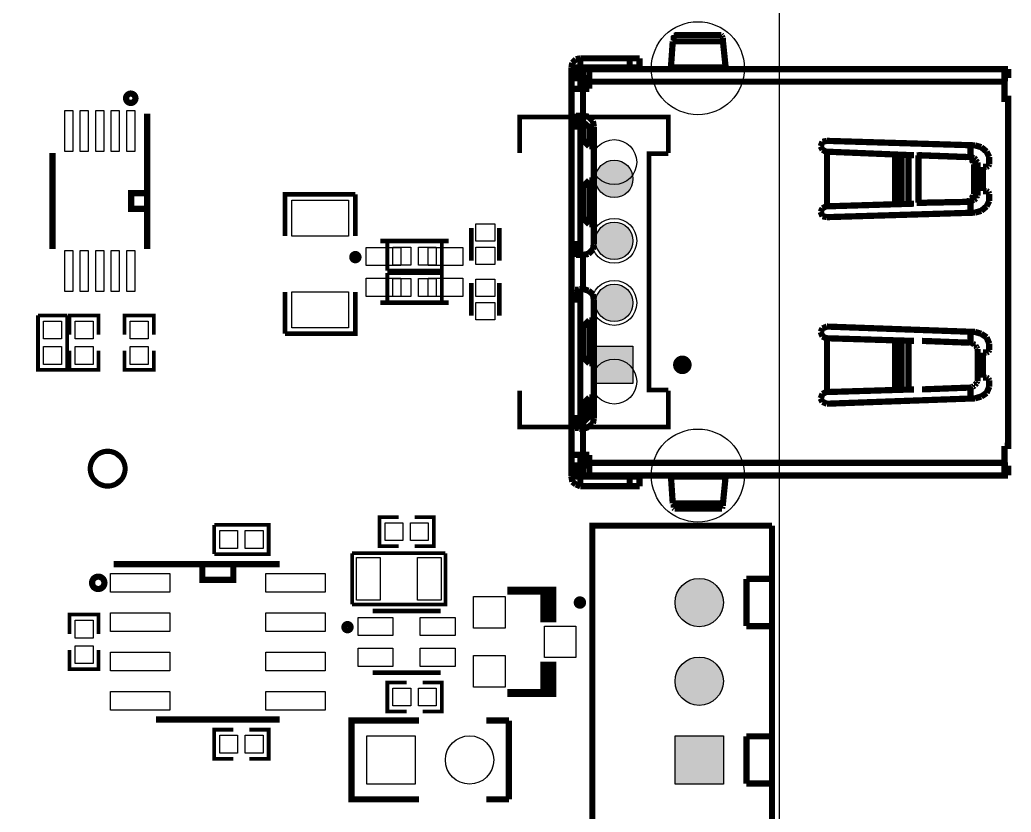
# Model space of a CAD drawing. Extents: x 0 to 145, y 0 to 99.
# Drawn here: x 113.5 to 145.5, y 38.96 to 64.52 of the extents above; entities that cross this region are included whole.
import ezdxf

# ---------------------------------------------------------------- set-up
doc = ezdxf.new("R2010")
doc.units = 0
doc.header["$MEASUREMENT"] = 0
doc.layers.get('0').update_dxf_attribs({"linetype": 'CONTINUOUS'})
for name, color, linetype in [('OUTLINE', 7, 'CONTINUOUS'), ('SILKSCREEN_TOP', 7, 'CONTINUOUS'), ('SOLDERMASK_BOTTOM', 231, 'CONTINUOUS'), ('SOLDERMASK_TOP', 94, 'CONTINUOUS')]:
    doc.layers.add(name, color=color, linetype=linetype)

msp = doc.modelspace()

# ---------------------------------------------------------------- hatches: boundary and pattern name
at = {"linetype": 'Continuous'}
h = msp.add_hatch(color=256, dxfattribs=at)
h.set_gradient(color1=(0, 255, 255), color2=(0, 255, 255), tint=1)
h.paths.add_polyline_path([(5.71246, 90.21572), (6.9215, 90.21572), (6.9215, 91.42476), (5.71246, 91.42476)])
h.paths.add_polyline_path([(3.71348, 90.82024, 1), (4.92252, 90.82024, 1)])
h.paths.add_polyline_path([(2.92354, 90.82024, 1), (1.7145, 90.82024, 1)])
h.paths.add_polyline_path([(5.71246, 86.34476), (5.71246, 85.13572), (6.9215, 85.13572), (6.9215, 86.34476)])
h.paths.add_polyline_path([(4.92252, 85.74024, 1), (3.71348, 85.74024, 1)])
h.paths.add_polyline_path([(2.92354, 85.74024, 1), (1.7145, 85.74024, 1)])
h.paths.add_polyline_path([(18.49374, 95.90024, 1), (19.70278, 95.90024, 1)])
h.paths.add_polyline_path([(20.49272, 95.90024, 1), (21.70176, 95.90024, 1)])
h.paths.add_polyline_path([(22.49424, 95.90024, 1), (23.70328, 95.90024, 1)])
h.paths.add_polyline_path([(24.49322, 95.29572), (25.70226, 95.29572), (25.70226, 96.50476), (24.49322, 96.50476)])
h.paths.add_polyline_path([(36.7665, 95.90024, 1), (37.97554, 95.90024, 1)])
h.paths.add_polyline_path([(38.76548, 95.90024, 1), (39.97452, 95.90024, 1)])
h.paths.add_polyline_path([(40.76446, 95.29572), (41.9735, 95.29572), (41.9735, 96.50476), (40.76446, 96.50476)])
h.paths.add_polyline_path([(48.01743, 94.615, 1), (49.51857, 94.615, 1)])
h.paths.add_polyline_path([(50.55743, 94.615, 1), (52.05857, 94.615, 1)])
h.paths.add_polyline_path([(53.09743, 94.615, 1), (54.59857, 94.615, 1)])
h.paths.add_polyline_path([(55.63743, 94.615, 1), (57.13857, 94.615, 1)])
h.paths.add_polyline_path([(58.17743, 94.615, 1), (59.67857, 94.615, 1)])
h.paths.add_polyline_path([(58.17743, 92.075, 1), (59.67857, 92.075, 1)])
h.paths.add_polyline_path([(55.63743, 92.075, 1), (57.13857, 92.075, 1)])
h.paths.add_polyline_path([(53.09743, 92.075, 1), (54.59857, 92.075, 1)])
h.paths.add_polyline_path([(50.55743, 92.075, 1), (52.05857, 92.075, 1)])
h.paths.add_polyline_path([(48.01616, 91.32316), (49.5173, 91.32316), (49.5173, 92.8243), (48.01616, 92.8243)])
h.paths.add_polyline_path([(92.66174, 83.52028), (92.66174, 82.31124), (93.87078, 82.31124), (93.87078, 83.52028)])
h.paths.add_polyline_path([(95.86976, 82.91576, 1), (94.66072, 82.91576, 1)])
h.paths.add_polyline_path([(97.87128, 82.91576, 1), (96.66224, 82.91576, 1)])
h.paths.add_polyline_path([(99.87026, 82.91576, 1), (98.66122, 82.91576, 1)])
h.paths.add_polyline_path([(1.53924, 38.9255), (1.53924, 37.71646), (2.74828, 37.71646), (2.74828, 38.9255)])
h.paths.add_polyline_path([(2.74828, 36.322, 1), (1.53924, 36.322, 1)])
h.paths.add_polyline_path([(7.82828, 36.322, 1), (6.61924, 36.322, 1)])
h.paths.add_polyline_path([(6.61924, 38.9255), (6.61924, 37.71646), (7.82828, 37.71646), (7.82828, 38.9255)])
h.paths.add_polyline_path([(9.5885, 31.45028), (9.5885, 30.24124), (10.79754, 30.24124), (10.79754, 31.45028)])
h.paths.add_polyline_path([(12.79652, 30.84576, 1), (11.58748, 30.84576, 1)])
h.paths.add_polyline_path([(14.7955, 30.84576, 1), (13.58646, 30.84576, 1)])
h.paths.add_polyline_path([(9.63422, 26.1366), (9.63422, 24.57704), (11.19378, 24.57704), (11.19378, 26.1366)])
h.paths.add_polyline_path([(8.65378, 25.35682, 1), (7.09422, 25.35682, 1)])
h.paths.add_polyline_path([(8.65378, 17.73682, 1), (7.09422, 17.73682, 1)])
h.paths.add_polyline_path([(9.63422, 18.5166), (9.63422, 16.95704), (11.19378, 16.95704), (11.19378, 18.5166)])
h.paths.add_polyline_path([(9.63422, 11.1506), (9.63422, 9.59104), (11.19378, 9.59104), (11.19378, 11.1506)])
h.paths.add_polyline_path([(8.65378, 10.37082, 1), (7.09422, 10.37082, 1)])
h.paths.add_polyline_path([(8.65378, 2.49682, 1), (7.09422, 2.49682, 1)])
h.paths.add_polyline_path([(6.11378, 2.49682, 1), (4.55422, 2.49682, 1)])
h.paths.add_polyline_path([(2.01422, 3.2766), (2.01422, 1.71704), (3.57378, 1.71704), (3.57378, 3.2766)])
h.paths.add_polyline_path([(15.53972, 2.66954), (15.53972, 1.4605), (16.74876, 1.4605), (16.74876, 2.66954)])
h.paths.add_polyline_path([(16.74876, 4.064, 1), (15.53972, 4.064, 1)])
h.paths.add_polyline_path([(16.74876, 6.06298, 1), (15.53972, 6.06298, 1)])
h.paths.add_polyline_path([(21.82876, 6.06298, 1), (20.61972, 6.06298, 1)])
h.paths.add_polyline_path([(21.82876, 4.064, 1), (20.61972, 4.064, 1)])
h.paths.add_polyline_path([(20.61972, 2.66954), (20.61972, 1.4605), (21.82876, 1.4605), (21.82876, 2.66954)])
h.paths.add_polyline_path([(25.69972, 2.66954), (25.69972, 1.4605), (26.90876, 1.4605), (26.90876, 2.66954)])
h.paths.add_polyline_path([(26.90876, 4.064, 1), (25.69972, 4.064, 1)])
h.paths.add_polyline_path([(26.90876, 6.06298, 1), (25.69972, 6.06298, 1)])
h.paths.add_polyline_path([(35.32378, 2.75336, 1), (33.76422, 2.75336, 1)])
h.paths.add_polyline_path([(37.86378, 2.75336, 1), (36.30422, 2.75336, 1)])
h.paths.add_polyline_path([(40.40378, 2.75336, 1), (38.84422, 2.75336, 1)])
h.paths.add_polyline_path([(41.38422, 3.53314), (41.38422, 1.97358), (42.94378, 1.97358), (42.94378, 3.53314)])
h.paths.add_polyline_path([(29.6926, 34.30778), (29.6926, 32.74822), (31.25216, 32.74822), (31.25216, 34.30778)])
h.paths.add_polyline_path([(31.25216, 30.988, 1), (29.6926, 30.988, 1)])
h.paths.add_polyline_path([(31.25216, 28.448, 1), (29.6926, 28.448, 1)])
h.paths.add_polyline_path([(31.25216, 25.908, 1), (29.6926, 25.908, 1)])
h.paths.add_polyline_path([(31.25216, 23.368, 1), (29.6926, 23.368, 1)])
h.paths.add_polyline_path([(31.25216, 20.828, 1), (29.6926, 20.828, 1)])
h.paths.add_polyline_path([(29.6926, 19.06778), (29.6926, 17.50822), (31.25216, 17.50822), (31.25216, 19.06778)])
h.paths.add_polyline_path([(31.25216, 15.748, 1), (29.6926, 15.748, 1)])
h.paths.add_polyline_path([(38.87216, 15.748, 1), (37.3126, 15.748, 1)])
h.paths.add_polyline_path([(43.95216, 15.748, 1), (42.3926, 15.748, 1)])
h.paths.add_polyline_path([(47.25416, 15.748, 1), (45.6946, 15.748, 1)])
h.paths.add_polyline_path([(45.6946, 19.06778), (45.6946, 17.50822), (47.25416, 17.50822), (47.25416, 19.06778)])
h.paths.add_polyline_path([(43.95216, 18.288, 1), (42.3926, 18.288, 1)])
h.paths.add_polyline_path([(43.95216, 20.828, 1), (42.3926, 20.828, 1)])
h.paths.add_polyline_path([(43.95216, 23.368, 1), (42.3926, 23.368, 1)])
h.paths.add_polyline_path([(43.95216, 25.908, 1), (42.3926, 25.908, 1)])
h.paths.add_polyline_path([(43.95216, 28.448, 1), (42.3926, 28.448, 1)])
h.paths.add_polyline_path([(43.95216, 30.988, 1), (42.3926, 30.988, 1)])
h.paths.add_polyline_path([(43.95216, 33.528, 1), (42.3926, 33.528, 1)])
h.paths.add_polyline_path([(45.6946, 34.30778), (45.6946, 32.74822), (47.25416, 32.74822), (47.25416, 34.30778)])
h.paths.add_polyline_path([(47.25416, 30.988, 1), (45.6946, 30.988, 1)])
h.paths.add_polyline_path([(47.25416, 28.448, 1), (45.6946, 28.448, 1)])
h.paths.add_polyline_path([(47.25416, 25.908, 1), (45.6946, 25.908, 1)])
h.paths.add_polyline_path([(47.25416, 23.368, 1), (45.6946, 23.368, 1)])
h.paths.add_polyline_path([(47.25416, 20.828, 1), (45.6946, 20.828, 1)])
h.paths.add_polyline_path([(54.87416, 15.748, 1), (53.3146, 15.748, 1)])
h.paths.add_polyline_path([(59.95416, 15.748, 1), (58.3946, 15.748, 1)])
h.paths.add_polyline_path([(59.95416, 18.288, 1), (58.3946, 18.288, 1)])
h.paths.add_polyline_path([(59.95416, 20.828, 1), (58.3946, 20.828, 1)])
h.paths.add_polyline_path([(59.95416, 23.368, 1), (58.3946, 23.368, 1)])
h.paths.add_polyline_path([(59.95416, 25.908, 1), (58.3946, 25.908, 1)])
h.paths.add_polyline_path([(59.95416, 28.448, 1), (58.3946, 28.448, 1)])
h.paths.add_polyline_path([(59.95416, 30.988, 1), (58.3946, 30.988, 1)])
h.paths.add_polyline_path([(59.95416, 33.528, 1), (58.3946, 33.528, 1)])
h.paths.add_polyline_path([(61.6966, 34.30778), (61.6966, 32.74822), (63.25616, 32.74822), (63.25616, 34.30778)])
h.paths.add_polyline_path([(63.25616, 30.988, 1), (61.6966, 30.988, 1)])
h.paths.add_polyline_path([(63.25616, 28.448, 1), (61.6966, 28.448, 1)])
h.paths.add_polyline_path([(63.25616, 25.908, 1), (61.6966, 25.908, 1)])
h.paths.add_polyline_path([(63.25616, 23.368, 1), (61.6966, 23.368, 1)])
h.paths.add_polyline_path([(63.25616, 20.828, 1), (61.6966, 20.828, 1)])
h.paths.add_polyline_path([(61.6966, 19.06778), (61.6966, 17.50822), (63.25616, 17.50822), (63.25616, 19.06778)])
h.paths.add_polyline_path([(63.25616, 15.748, 1), (61.6966, 15.748, 1)])
h.paths.add_polyline_path([(70.87616, 15.748, 1), (69.3166, 15.748, 1)])
h.paths.add_polyline_path([(75.95616, 15.748, 1), (74.3966, 15.748, 1)])
h.paths.add_polyline_path([(75.95616, 18.288, 1), (74.3966, 18.288, 1)])
h.paths.add_polyline_path([(75.95616, 20.828, 1), (74.3966, 20.828, 1)])
h.paths.add_polyline_path([(75.95616, 23.368, 1), (74.3966, 23.368, 1)])
h.paths.add_polyline_path([(75.95616, 25.908, 1), (74.3966, 25.908, 1)])
h.paths.add_polyline_path([(75.95616, 28.448, 1), (74.3966, 28.448, 1)])
h.paths.add_polyline_path([(75.95616, 30.988, 1), (74.3966, 30.988, 1)])
h.paths.add_polyline_path([(75.95616, 33.528, 1), (74.3966, 33.528, 1)])
h.paths.add_polyline_path([(77.6986, 34.30778), (77.6986, 32.74822), (79.25816, 32.74822), (79.25816, 34.30778)])
h.paths.add_polyline_path([(79.25816, 30.988, 1), (77.6986, 30.988, 1)])
h.paths.add_polyline_path([(79.25816, 28.448, 1), (77.6986, 28.448, 1)])
h.paths.add_polyline_path([(79.25816, 25.908, 1), (77.6986, 25.908, 1)])
h.paths.add_polyline_path([(79.25816, 23.368, 1), (77.6986, 23.368, 1)])
h.paths.add_polyline_path([(79.25816, 20.828, 1), (77.6986, 20.828, 1)])
h.paths.add_polyline_path([(77.6986, 19.06778), (77.6986, 17.50822), (79.25816, 17.50822), (79.25816, 19.06778)])
h.paths.add_polyline_path([(79.25816, 15.748, 1), (77.6986, 15.748, 1)])
h.paths.add_polyline_path([(86.87816, 15.748, 1), (85.3186, 15.748, 1)])
h.paths.add_polyline_path([(91.95816, 15.748, 1), (90.3986, 15.748, 1)])
h.paths.add_polyline_path([(91.95816, 18.288, 1), (90.3986, 18.288, 1)])
h.paths.add_polyline_path([(91.95816, 20.828, 1), (90.3986, 20.828, 1)])
h.paths.add_polyline_path([(91.95816, 23.368, 1), (90.3986, 23.368, 1)])
h.paths.add_polyline_path([(91.95816, 25.908, 1), (90.3986, 25.908, 1)])
h.paths.add_polyline_path([(91.95816, 28.448, 1), (90.3986, 28.448, 1)])
h.paths.add_polyline_path([(91.95816, 30.988, 1), (90.3986, 30.988, 1)])
h.paths.add_polyline_path([(91.95816, 33.528, 1), (90.3986, 33.528, 1)])
h.paths.add_polyline_path([(93.7006, 34.30778), (93.7006, 32.74822), (95.26016, 32.74822), (95.26016, 34.30778)])
h.paths.add_polyline_path([(95.26016, 30.988, 1), (93.7006, 30.988, 1)])
h.paths.add_polyline_path([(95.26016, 28.448, 1), (93.7006, 28.448, 1)])
h.paths.add_polyline_path([(95.26016, 25.908, 1), (93.7006, 25.908, 1)])
h.paths.add_polyline_path([(95.26016, 23.368, 1), (93.7006, 23.368, 1)])
h.paths.add_polyline_path([(95.26016, 20.828, 1), (93.7006, 20.828, 1)])
h.paths.add_polyline_path([(93.7006, 19.06778), (93.7006, 17.50822), (95.26016, 17.50822), (95.26016, 19.06778)])
h.paths.add_polyline_path([(95.26016, 15.748, 1), (93.7006, 15.748, 1)])
h.paths.add_polyline_path([(107.96016, 33.528, 1), (106.4006, 33.528, 1)])
h.paths.add_polyline_path([(107.96016, 30.988, 1), (106.4006, 30.988, 1)])
h.paths.add_polyline_path([(107.96016, 28.448, 1), (106.4006, 28.448, 1)])
h.paths.add_polyline_path([(107.96016, 25.908, 1), (106.4006, 25.908, 1)])
h.paths.add_polyline_path([(107.96016, 23.368, 1), (106.4006, 23.368, 1)])
h.paths.add_polyline_path([(107.96016, 20.828, 1), (106.4006, 20.828, 1)])
h.paths.add_polyline_path([(107.96016, 18.288, 1), (106.4006, 18.288, 1)])
h.paths.add_polyline_path([(107.96016, 15.748, 1), (106.4006, 15.748, 1)])
h.paths.add_polyline_path([(102.88016, 15.748, 1), (101.3206, 15.748, 1)])
h.paths.add_polyline_path([(51.32578, 2.75336, 1), (49.76622, 2.75336, 1)])
h.paths.add_polyline_path([(53.86578, 2.75336, 1), (52.30622, 2.75336, 1)])
h.paths.add_polyline_path([(56.40578, 2.75336, 1), (54.84622, 2.75336, 1)])
h.paths.add_polyline_path([(57.38622, 3.53314), (57.38622, 1.97358), (58.94578, 1.97358), (58.94578, 3.53314)])
h.paths.add_polyline_path([(67.32778, 2.75336, 1), (65.76822, 2.75336, 1)])
h.paths.add_polyline_path([(69.86778, 2.75336, 1), (68.30822, 2.75336, 1)])
h.paths.add_polyline_path([(72.40778, 2.75336, 1), (70.84822, 2.75336, 1)])
h.paths.add_polyline_path([(73.38822, 3.53314), (73.38822, 1.97358), (74.94778, 1.97358), (74.94778, 3.53314)])
h.paths.add_polyline_path([(83.32978, 2.75336, 1), (81.77022, 2.75336, 1)])
h.paths.add_polyline_path([(85.86978, 2.75336, 1), (84.31022, 2.75336, 1)])
h.paths.add_polyline_path([(88.40978, 2.75336, 1), (86.85022, 2.75336, 1)])
h.paths.add_polyline_path([(89.39022, 3.53314), (89.39022, 1.97358), (90.94978, 1.97358), (90.94978, 3.53314)])
h.paths.add_polyline_path([(99.33178, 2.75336, 1), (97.77222, 2.75336, 1)])
h.paths.add_polyline_path([(101.87178, 2.75336, 1), (100.31222, 2.75336, 1)])
h.paths.add_polyline_path([(104.41178, 2.75336, 1), (102.85222, 2.75336, 1)])
h.paths.add_polyline_path([(105.39222, 3.53314), (105.39222, 1.97358), (106.95178, 1.97358), (106.95178, 3.53314)])
h.paths.add_polyline_path([(112.75314, 2.54, 1), (111.19358, 2.54, 1)])
h.paths.add_polyline_path([(112.75314, 5.08, 1), (111.19358, 5.08, 1)])
h.paths.add_polyline_path([(112.75314, 7.62, 1), (111.19358, 7.62, 1)])
h.paths.add_polyline_path([(111.19358, 10.93978), (111.19358, 9.38022), (112.75314, 9.38022), (112.75314, 10.93978)])
h.paths.add_polyline_path([(116.85524, 10.95502), (116.85524, 9.74598), (118.06428, 9.74598), (118.06428, 10.95502)])
h.paths.add_polyline_path([(118.06428, 8.34898, 1), (116.85524, 8.34898, 1)])
h.paths.add_polyline_path([(118.06428, 6.35, 1), (116.85524, 6.35, 1)])
h.paths.add_polyline_path([(118.06428, 4.35102, 1), (116.85524, 4.35102, 1)])
h.paths.add_polyline_path([(118.06428, 2.3495, 1), (116.85524, 2.3495, 1)])
h.paths.add_polyline_path([(134.6454, 6.62178), (134.6454, 5.06222), (136.20496, 5.06222), (136.20496, 6.62178)])
h.paths.add_polyline_path([(136.20496, 8.382, 1), (134.6454, 8.382, 1)])
h.paths.add_polyline_path([(136.20496, 10.922, 1), (134.6454, 10.922, 1)])
h.paths.add_polyline_path([(134.6454, 41.41978), (134.6454, 39.86022), (136.20496, 39.86022), (136.20496, 41.41978)])
h.paths.add_polyline_path([(136.20496, 43.18, 1), (134.6454, 43.18, 1)])
h.paths.add_polyline_path([(136.20496, 45.72, 1), (134.6454, 45.72, 1)])
h.paths.add_polyline_path([(133.2865, 55.38724, 1), (132.07746, 55.38724, 1)])
h.paths.add_polyline_path([(133.2865, 57.38876, 1), (132.07746, 57.38876, 1)])
h.paths.add_polyline_path([(32.13354, 38.24224, 1), (30.9245, 38.24224, 1)])
h.paths.add_polyline_path([(34.13252, 38.24224, 1), (32.92348, 38.24224, 1)])
h.paths.add_polyline_path([(34.92246, 38.84676), (34.92246, 37.63772), (36.1315, 37.63772), (36.1315, 38.84676)])
h.paths.add_polyline_path([(48.13554, 38.24224, 1), (46.9265, 38.24224, 1)])
h.paths.add_polyline_path([(50.13452, 38.24224, 1), (48.92548, 38.24224, 1)])
h.paths.add_polyline_path([(50.92446, 38.84676), (50.92446, 37.63772), (52.1335, 37.63772), (52.1335, 38.84676)])
h.paths.add_polyline_path([(35.24504, 47.8155), (35.24504, 46.1645), (36.89604, 46.1645), (36.89604, 47.8155)])
h.paths.add_polyline_path([(34.35604, 46.99, 1), (32.70504, 46.99, 1)])
h.paths.add_polyline_path([(31.81604, 46.99, 1), (30.16504, 46.99, 1)])
h.paths.add_polyline_path([(96.20186, 95.4405), (97.85922, 95.4405), (97.85922, 96.5835), (96.20186, 96.5835)], flags=9)
h.paths.add_polyline_path([(96.13096, 89.8525), (97.93012, 89.8525), (97.93012, 90.9955), (96.13096, 90.9955)], flags=9)
h.paths.add_polyline_path([(48.29387, 95.6945), (49.24213, 95.6945), (49.24213, 96.8375), (48.29387, 96.8375)], flags=9)
h.paths.add_polyline_path([(48.43568, 89.8525), (49.10032, 89.8525), (49.10032, 90.9955), (48.43568, 90.9955)], flags=9)
h = msp.add_hatch(color=256, dxfattribs=at)
h.set_gradient(color1=(0, 255, 255), color2=(0, 255, 255), tint=1)
edge = h.paths.add_edge_path()
edge.add_arc((132.68198, 92.40774), 0.60452, 0, 360)
edge = h.paths.add_edge_path()
edge.add_arc((132.68198, 90.40876), 0.60452, 0, 360)
edge = h.paths.add_edge_path()
edge.add_arc((132.68198, 88.40724), 0.60452, 0, 360)
h.paths.add_polyline_path([(132.07746, 85.80374), (132.07746, 87.01278), (133.2865, 87.01278), (133.2865, 85.80374)])
edge = h.paths.add_edge_path()
edge.add_arc((132.68198, 73.89876), 0.60452, 0, 360)
edge = h.paths.add_edge_path()
edge.add_arc((132.68198, 75.89774), 0.60452, 0, 360)
edge = h.paths.add_edge_path()
edge.add_arc((132.68198, 71.89724), 0.60452, 0, 360)
h.paths.add_polyline_path([(132.07746, 69.29374), (132.07746, 70.50278), (133.2865, 70.50278), (133.2865, 69.29374)])
edge = h.paths.add_edge_path()
edge.add_arc((132.68198, 59.38774), 0.60452, 0, 360)
h.paths.add_polyline_path([(132.07746, 52.78374), (132.07746, 53.99278), (133.2865, 53.99278), (133.2865, 52.78374)])

# ---------------------------------------------------------------- linework, layer by layer
at = {"layer": 'OUTLINE'}
msp.add_lwpolyline([(0.01778, 97.97796), (0.01778, -0.02286), (138.01852, -0.02286), (138.01852, 97.97796)], close=True, dxfattribs=at)
at = {"layer": 'SILKSCREEN_TOP'}
for points, const_width in [([(134.59968, 64.00038), (134.59968, 63.8556)], 0.20066), ([(134.63016, 64.00038), (134.59968, 64.00038)], 0.20066), ([(136.13638, 64.02832), (134.63016, 64.02832)], 0.20066), ([(134.63016, 64.02832), (134.63016, 64.00038)], 0.20066), ([(136.16432, 64.00038), (136.13384, 64.02832)], 0.20066), ([(136.16432, 63.9699), (136.16432, 64.00038)], 0.20066), ([(136.19226, 63.94196), (136.16432, 63.9699)], 0.20066), ([(136.19226, 63.82512), (136.19226, 63.94196)], 0.20066), ([(134.51332, 62.98692), (134.57174, 63.82512)], 0.20066), ([(134.59968, 63.8556), (134.57174, 63.82512)], 0.20066), ([(134.57174, 63.82512), (136.19226, 63.82512)], 0.20066), ([(136.27862, 62.98692), (136.19226, 63.82512)], 0.20066), ([(131.58978, 63.27648), (131.445, 63.24854)], 0.20066), ([(133.49986, 63.27648), (131.58978, 63.27648)], 0.20066), ([(131.58978, 63.27648), (131.58978, 62.98692)], 0.20066), ([(133.18236, 62.98692), (133.18236, 63.27648)], 0.20066), ([(133.49986, 62.98692), (133.49986, 63.27648)], 0.20066), ([(131.3307, 63.1317), (131.30022, 62.98692)], 0.20066), ([(131.30022, 62.98692), (131.30022, 49.78908)], 0.20066), ([(131.30022, 62.98692), (131.58978, 62.98692)], 0.20066), ([(131.445, 63.24854), (131.3307, 63.1317)], 0.20066), ([(133.49986, 62.98692), (131.58978, 62.98692)], 0.20066), ([(131.58978, 62.98692), (131.58978, 62.9285)], 0.20066), ([(132.25526, 62.9285), (132.3721, 62.98692)], 0.20066), ([(132.92074, 62.9285), (132.92074, 62.98692)], 0.20066), ([(132.95122, 62.9285), (132.95122, 62.98692)], 0.20066), ([(134.48538, 62.95898), (134.48538, 62.9285)], 0.20066), ([(134.51332, 62.95898), (134.48538, 62.95898)], 0.20066), ([(134.51332, 62.98692), (136.27862, 62.98692)], 0.20066), ([(134.51332, 62.98692), (134.51332, 62.95898)], 0.20066), ([(136.27862, 62.9285), (136.27862, 62.98692)], 0.20066), ([(145.39468, 62.9285), (131.30022, 62.9285)], 0.20066), ([(131.30022, 62.63894), (131.87934, 62.63894)], 0.20066), ([(131.47548, 62.9285), (131.47548, 62.63894)], 0.20066), ([(131.58978, 62.63894), (131.58978, 62.2935)], 0.20066), ([(131.67614, 62.63894), (131.67614, 62.9285)], 0.20066), ([(131.87934, 62.9285), (131.87934, 62.2935)], 0.20066), ([(145.28038, 50.7746), (145.39468, 50.7746), (145.39468, 61.97346), (145.28038, 61.97346), (145.28038, 62.9285)], 0.20066), ([(145.28038, 62.63894), (145.39468, 62.63894)], 0.20066), ([(145.39468, 62.9285), (145.39468, 62.63894)], 0.20066), ([(131.67614, 62.29096), (131.67614, 62.49416)], 0.20066), ([(131.67614, 62.49416), (131.87934, 62.49416)], 0.20066), ([(131.82092, 62.46622), (131.67614, 62.49416)], 0.20066), ([(131.87934, 62.43574), (131.82092, 62.46622)], 0.20066), ([(131.87934, 62.52464), (145.28038, 62.52464)], 0.20066), ([(131.30022, 62.29096), (131.87934, 62.29096)], 0.20066), ([(131.67614, 62.29096), (131.67614, 61.42482)], 0.20066), ([(117.60708, 61.48832), (117.60708, 57.1246)], 0.20066), ([(134.43204, 60.21832), (134.43204, 61.38926), (129.63144, 61.38926), (129.63144, 60.21832)], 0.14986), ([(131.30022, 61.33592), (131.35864, 61.39434)], 0.20066), ([(131.30022, 61.24956), (131.30022, 61.33592)], 0.20066), ([(131.35864, 61.39434), (131.445, 61.39434)], 0.20066), ([(131.445, 61.42482), (131.67614, 61.42482)], 0.20066), ([(131.445, 61.39434), (131.445, 61.42482)], 0.20066), ([(131.58978, 61.3664), (131.62026, 61.39434)], 0.20066), ([(131.58978, 61.24956), (131.58978, 61.3664)], 0.20066), ([(131.62026, 61.42482), (131.67614, 61.42482)], 0.20066), ([(131.62026, 61.39434), (131.62026, 61.42482)], 0.20066), ([(131.67614, 60.6425), (131.67614, 61.42482)], 0.20066), ([(131.8514, 61.39434), (131.67614, 61.42482)], 0.20066), ([(131.99618, 61.24956), (131.8514, 61.39434)], 0.20066), ([(131.58978, 61.24956), (131.30022, 61.24956)], 0.20066), ([(131.30022, 61.07684), (131.58978, 61.07684)], 0.20066), ([(131.58978, 61.24956), (131.58978, 57.1119)], 0.20066), ([(131.87934, 61.0489), (131.67614, 61.22162)], 0.20066), ([(131.87934, 61.0489), (131.87934, 60.4393)], 0.20066), ([(132.02412, 61.0489), (131.87934, 61.0489)], 0.20066), ([(132.02412, 61.07684), (131.99618, 61.24956)], 0.20066), ([(132.02412, 57.28462), (132.02412, 61.07684)], 0.20066), ([(131.87934, 60.4393), (131.67614, 60.6425)], 0.20066), ([(131.87934, 60.4393), (132.02412, 60.4393)], 0.20066), ([(139.40536, 60.58408), (139.34694, 60.4393)], 0.20066), ([(139.34694, 60.4393), (139.40536, 60.325)], 0.20066), ([(139.55014, 60.61456), (139.40536, 60.58408)], 0.20066), ([(144.32534, 60.46978), (139.55014, 60.61456)], 0.20066), ([(144.18056, 60.46978), (144.18056, 60.09386)], 0.20066), ([(144.52854, 60.41136), (144.32534, 60.46978)], 0.20066), ([(144.70126, 60.26658), (144.52854, 60.41136)], 0.20066), ([(114.54892, 60.2234), (114.54892, 57.1246)], 0.20066), ([(134.43204, 60.198), (133.80974, 60.198), (133.80974, 52.578), (134.43204, 52.578)], 0.14986), ([(139.40536, 60.325), (139.51966, 60.26658)], 0.20066), ([(139.51966, 60.26658), (142.35684, 60.14974)], 0.20066), ([(139.55014, 58.50128), (139.55014, 60.26658)], 0.20066), ([(141.74978, 58.58764), (141.74978, 60.18022)], 0.20066), ([(141.95298, 58.58764), (141.95298, 60.18022)], 0.20066), ([(142.18412, 58.58764), (142.18412, 60.18022)], 0.20066), ([(142.4432, 60.14974), (144.03578, 60.09132)], 0.20066), ([(142.50162, 58.61558), (142.50162, 60.14974)], 0.20066), ([(142.50162, 60.14974), (142.61846, 60.14974)], 0.20066), ([(142.61846, 60.14974), (144.15262, 60.09132)], 0.20066), ([(144.03578, 60.09386), (144.12214, 60.09386)], 0.20066), ([(144.15262, 60.09386), (144.03578, 60.09386)], 0.20066), ([(144.12214, 60.09386), (144.15262, 60.06338)], 0.20066), ([(144.23898, 60.09132), (144.15262, 60.09132)], 0.20066), ([(144.15262, 60.06338), (144.18056, 60.06338)], 0.20066), ([(144.18056, 60.06338), (144.18056, 60.03544)], 0.20066), ([(144.26692, 60.06338), (144.23898, 60.09132)], 0.20066), ([(144.29486, 60.06338), (144.26692, 60.06338)], 0.20066), ([(144.35328, 60.00496), (144.29486, 60.06338)], 0.20066), ([(144.78762, 60.09386), (144.70126, 60.26658)], 0.20066), ([(144.78762, 59.86018), (144.78762, 60.09386)], 0.20066), ([(144.18056, 60.03544), (144.2085, 60.03544)], 0.20066), ([(144.2085, 60.03544), (144.2085, 60.00496)], 0.20066), ([(144.2085, 60.00496), (144.23898, 59.97702)], 0.20066), ([(144.23898, 59.97702), (144.23898, 59.94908)], 0.20066), ([(144.23898, 59.94908), (144.26692, 59.94908)], 0.20066), ([(144.26692, 59.94908), (144.26692, 59.89066)], 0.20066), ([(144.26692, 59.89066), (144.2974, 59.86018)], 0.20066), ([(144.29486, 58.96356), (144.29486, 59.8043)], 0.20066), ([(144.4117, 59.80176), (144.29486, 59.80176)], 0.20066), ([(144.2974, 59.86018), (144.2974, 59.8043)], 0.20066), ([(144.35328, 59.97702), (144.35328, 60.00496)], 0.20066), ([(144.4117, 59.9186), (144.35328, 59.97702)], 0.20066), ([(144.4117, 59.80176), (144.4117, 59.9186)], 0.20066), ([(144.4117, 58.96356), (144.4117, 59.8043)], 0.20066), ([(144.58696, 59.77382), (144.58696, 58.9915)], 0.20066), ([(144.58696, 59.77382), (144.70126, 59.77382)], 0.20066), ([(144.70126, 59.77382), (144.75968, 59.80176)], 0.20066), ([(144.75968, 59.80176), (144.78762, 59.86018)], 0.20066), ([(131.67614, 59.13882), (131.87934, 59.33948)], 0.20066), ([(131.67614, 59.13628), (131.67614, 58.12536)], 0.20066), ([(131.87934, 59.33948), (131.87934, 57.92216)], 0.20066), ([(131.87934, 59.33948), (132.02412, 59.33948)], 0.20066), ([(117.602, 58.42), (117.094, 58.42), (117.094, 58.928), (117.602, 58.928)], 0.20066), ([(122.05462, 57.54116), (122.05462, 58.89244), (124.32538, 58.89244)], 0.14986), ([(124.32538, 57.54116), (124.32538, 58.89244)], 0.14986), ([(144.26692, 58.81878), (144.2085, 58.76036)], 0.20066), ([(144.29486, 58.90514), (144.26692, 58.8772)], 0.20066), ([(144.26692, 58.8772), (144.26692, 58.81878)], 0.20066), ([(144.4117, 58.96356), (144.29486, 58.96356)], 0.20066), ([(144.29486, 58.96356), (144.29486, 58.90514)], 0.20066), ([(144.35328, 58.76036), (144.35328, 58.79084)], 0.20066), ([(144.35328, 58.79084), (144.38376, 58.79084)], 0.20066), ([(144.38376, 58.81878), (144.4117, 58.84926)], 0.20066), ([(144.38376, 58.79084), (144.38376, 58.81878)], 0.20066), ([(144.4117, 58.84926), (144.4117, 58.96356)], 0.20066), ([(144.58696, 58.9915), (144.70126, 58.9915)], 0.20066), ([(144.75968, 58.96356), (144.70126, 58.9915)], 0.20066), ([(144.78762, 58.90514), (144.75968, 58.96356)], 0.20066), ([(144.78762, 58.674), (144.78762, 58.90514)], 0.20066), ([(139.51966, 58.50128), (139.40536, 58.44286)], 0.20066), ([(142.35684, 58.58764), (139.51966, 58.50128)], 0.20066), ([(142.4432, 58.61558), (144.03578, 58.64606)], 0.20066), ([(142.50162, 58.61558), (142.61846, 58.61558)], 0.20066), ([(142.61846, 58.61558), (144.15262, 58.64606)], 0.20066), ([(144.06372, 58.674), (144.03578, 58.64606)], 0.20066), ([(144.15262, 58.64606), (144.03578, 58.64606)], 0.20066), ([(144.12214, 58.674), (144.06372, 58.674)], 0.20066), ([(144.15262, 58.70448), (144.12214, 58.674)], 0.20066), ([(144.18056, 58.70448), (144.15262, 58.70448)], 0.20066), ([(144.15262, 58.64606), (144.18056, 58.674)], 0.20066), ([(144.18056, 58.73242), (144.18056, 58.70448)], 0.20066), ([(144.2085, 58.73242), (144.18056, 58.73242)], 0.20066), ([(144.18056, 58.674), (144.18056, 58.29808)], 0.20066), ([(144.18056, 58.674), (144.23898, 58.674)], 0.20066), ([(144.2085, 58.76036), (144.2085, 58.73242)], 0.20066), ([(144.23898, 58.674), (144.26692, 58.70448)], 0.20066), ([(144.26692, 58.70448), (144.29486, 58.70448)], 0.20066), ([(144.29486, 58.70448), (144.35328, 58.76036)], 0.20066), ([(144.52854, 58.3565), (144.70126, 58.50128)], 0.20066), ([(144.70126, 58.50128), (144.78762, 58.674)], 0.20066), ([(139.40536, 58.44286), (139.34694, 58.32602)], 0.20066), ([(139.34694, 58.32602), (139.40536, 58.18124)], 0.20066), ([(139.40536, 58.18124), (139.55014, 58.1533)], 0.20066), ([(139.55014, 58.1533), (144.32534, 58.29808)], 0.20066), ([(144.32534, 58.29808), (144.52854, 58.3565)], 0.20066), ([(131.67614, 58.12536), (131.87934, 57.92216)], 0.20066), ([(131.87934, 57.92216), (132.02412, 57.92216)], 0.20066), ([(128.07188, 56.75122), (128.07188, 57.80278)], 0.1524), ([(128.97612, 56.75122), (128.97612, 57.80278)], 0.1524), ([(125.13818, 57.38368), (127.33782, 57.38368)], 0.14986), ([(125.35916, 57.3659), (125.35916, 56.4261)], 0.11938), ([(125.35916, 57.3659), (127.11684, 57.3659), (127.11684, 56.4261), (125.35916, 56.4261)], 0.11938), ([(131.30022, 57.28462), (131.58978, 57.28462)], 0.20066), ([(131.99618, 57.1119), (132.02412, 57.28462)], 0.20066), ([(131.30022, 57.1119), (131.58978, 57.1119)], 0.20066), ([(131.30022, 57.02554), (131.30022, 57.1119)], 0.20066), ([(131.3307, 56.99506), (131.30022, 57.02554)], 0.20066), ([(131.35864, 56.99506), (131.3307, 56.99506)], 0.20066), ([(131.38912, 56.96712), (131.35864, 56.99506)], 0.20066), ([(131.445, 56.96712), (131.38912, 56.96712)], 0.20066), ([(131.445, 56.93664), (131.445, 56.96712)], 0.20066), ([(131.67614, 56.93664), (131.445, 56.93664)], 0.20066), ([(131.58978, 56.99506), (131.58978, 57.1119)], 0.20066), ([(131.62026, 56.96712), (131.58978, 56.99506)], 0.20066), ([(131.62026, 56.93664), (131.62026, 56.96712)], 0.20066), ([(131.67614, 56.93664), (131.62026, 56.93664)], 0.20066), ([(131.67614, 56.93664), (131.8514, 56.96712)], 0.20066), ([(131.67614, 56.93664), (131.67614, 55.83682)], 0.20066), ([(131.8514, 56.96712), (131.99618, 57.1119)], 0.20066), ([(125.35916, 56.3499), (125.35916, 55.4101)], 0.11938), ([(125.35916, 56.3499), (127.11684, 56.3499), (127.11684, 55.4101), (125.35916, 55.4101)], 0.11938), ([(128.07188, 56.02478), (128.07188, 54.97322)], 0.1524), ([(128.97612, 56.02478), (128.97612, 54.97322)], 0.1524), ([(124.32538, 55.74284), (124.32538, 54.39156), (122.05462, 54.39156)], 0.14986), ([(122.05462, 55.74284), (122.05462, 54.39156)], 0.14986), ([(131.30022, 55.75046), (131.30022, 55.63616)], 0.20066), ([(131.3307, 55.75046), (131.30022, 55.75046)], 0.20066), ([(131.30022, 55.63616), (131.58978, 55.63616)], 0.20066), ([(131.3307, 55.78094), (131.3307, 55.75046)], 0.20066), ([(131.38912, 55.78094), (131.3307, 55.78094)], 0.20066), ([(131.41706, 55.80888), (131.38912, 55.78094)], 0.20066), ([(131.5339, 55.80888), (131.41706, 55.80888)], 0.20066), ([(131.56184, 55.83682), (131.5339, 55.80888)], 0.20066), ([(131.67614, 55.83682), (131.56184, 55.83682)], 0.20066), ([(131.58978, 55.78094), (131.58978, 55.63616)], 0.20066), ([(131.62026, 55.78094), (131.58978, 55.78094)], 0.20066), ([(131.58978, 55.63616), (131.58978, 51.49596)], 0.20066), ([(131.62026, 55.80888), (131.62026, 55.78094)], 0.20066), ([(131.6482, 55.80888), (131.62026, 55.80888)], 0.20066), ([(131.67614, 55.83682), (131.6482, 55.83682)], 0.20066), ([(131.6482, 55.83682), (131.6482, 55.80888)], 0.20066), ([(131.8514, 55.78094), (131.67614, 55.83682)], 0.20066), ([(131.99618, 55.6641), (131.8514, 55.78094)], 0.20066), ([(132.02412, 55.49138), (131.99618, 55.6641)], 0.20066), ([(125.13818, 55.39232), (127.33782, 55.39232)], 0.14986), ([(131.30022, 55.49138), (131.58978, 55.49138)], 0.20066), ([(132.02412, 55.49138), (132.02412, 51.67122)], 0.20066), ([(115.0239, 54.98084), (114.0841, 54.98084)], 0.11938), ([(115.0239, 54.98084), (115.0239, 53.22316), (114.0841, 53.22316), (114.0841, 54.98084)], 0.11938), ([(115.1001, 54.36108), (115.1001, 54.98084), (116.0399, 54.98084), (116.0399, 54.36108)], 0.11938), ([(116.8781, 54.36108), (116.8781, 54.98084), (117.8179, 54.98084), (117.8179, 54.36108)], 0.11938), ([(131.67614, 54.6227), (131.87934, 54.8259)], 0.20066), ([(131.67614, 53.63972), (131.67614, 54.6227)], 0.20066), ([(131.87934, 53.43652), (131.87934, 54.8259)], 0.20066), ([(131.87934, 54.8259), (132.02412, 54.8259)], 0.20066), ([(139.55014, 54.6227), (139.40536, 54.56428)], 0.20066), ([(139.55014, 54.6227), (144.32534, 54.44998)], 0.20066), ([(139.40536, 54.56428), (139.34694, 54.44998)], 0.20066), ([(139.34694, 54.44998), (139.40536, 54.3052)], 0.20066), ([(139.40536, 54.3052), (139.51966, 54.24678)], 0.20066), ([(144.18056, 54.44998), (144.18056, 54.102)], 0.20066), ([(144.52854, 54.39156), (144.32534, 54.44998)], 0.20066), ([(144.70126, 54.27472), (144.52854, 54.39156)], 0.20066), ([(142.35684, 54.16042), (139.51966, 54.24678)], 0.20066), ([(139.55014, 54.24678), (139.55014, 52.50942)], 0.20066), ([(141.74978, 54.18836), (141.74978, 52.56784)], 0.20066), ([(141.95298, 54.18836), (141.95298, 52.59578)], 0.20066), ([(142.18412, 54.16042), (142.18412, 52.59578)], 0.20066), ([(142.61846, 54.16042), (144.15262, 54.102)], 0.20066), ([(144.15262, 54.102), (144.23898, 54.102)], 0.20066), ([(144.23898, 54.102), (144.23898, 54.07152)], 0.20066), ([(144.23898, 54.07152), (144.26692, 54.07152)], 0.20066), ([(144.26692, 54.07152), (144.2974, 54.04358)], 0.20066), ([(144.2974, 54.04358), (144.32534, 54.04358)], 0.20066), ([(144.32534, 54.04358), (144.32534, 54.01564)], 0.20066), ([(144.32534, 54.01564), (144.35328, 54.01564)], 0.20066), ([(144.35328, 54.01564), (144.35328, 53.98516)], 0.20066), ([(144.35328, 53.98516), (144.38376, 53.95722)], 0.20066), ([(144.78762, 54.07152), (144.70126, 54.27472)], 0.20066), ([(144.78762, 53.87086), (144.78762, 54.07152)], 0.20066), ([(115.1001, 53.84292), (115.1001, 53.22316), (116.0399, 53.22316), (116.0399, 53.84292)], 0.11938), ([(116.8781, 53.84292), (116.8781, 53.22316), (117.8179, 53.22316), (117.8179, 53.84292)], 0.11938), ([(144.38376, 53.95722), (144.38376, 53.92928)], 0.20066), ([(144.38376, 53.92928), (144.4117, 53.8988)], 0.20066), ([(144.4117, 53.8988), (144.4117, 53.81244)], 0.20066), ([(144.4117, 53.81244), (144.4117, 52.94376)], 0.20066), ([(144.58696, 53.7845), (144.58696, 52.97424)], 0.20066), ([(144.58696, 53.7845), (144.70126, 53.7845)], 0.20066), ([(144.70126, 53.7845), (144.75968, 53.81244)], 0.20066), ([(144.75968, 53.81244), (144.78762, 53.87086)], 0.20066), ([(131.67614, 53.63972), (131.87934, 53.43652)], 0.20066), ([(131.87934, 53.43652), (132.02412, 53.43652)], 0.20066), ([(144.29486, 52.71262), (144.26692, 52.68214)], 0.20066), ([(144.32534, 52.71262), (144.29486, 52.71262)], 0.20066), ([(144.38376, 52.79898), (144.32534, 52.74056)], 0.20066), ([(144.32534, 52.74056), (144.32534, 52.71262)], 0.20066), ([(144.4117, 52.8574), (144.38376, 52.82946)], 0.20066), ([(144.38376, 52.82946), (144.38376, 52.79898)], 0.20066), ([(144.4117, 52.94376), (144.4117, 52.8574)], 0.20066), ([(144.58696, 52.97424), (144.70126, 52.97424)], 0.20066), ([(144.75968, 52.94376), (144.70126, 52.97424)], 0.20066), ([(144.78762, 52.88534), (144.75968, 52.94376)], 0.20066), ([(144.78762, 52.68468), (144.78762, 52.88534)], 0.20066), ([(129.63144, 52.55768), (129.63144, 51.38674), (134.43204, 51.38674), (134.43204, 52.55768)], 0.14986), ([(139.40536, 52.451), (139.34694, 52.30622)], 0.20066), ([(139.51966, 52.50942), (139.40536, 52.451)], 0.20066), ([(142.35684, 52.59578), (139.51966, 52.50942)], 0.20066), ([(142.61846, 52.59578), (144.15262, 52.6542)], 0.20066), ([(144.2085, 52.6542), (144.15262, 52.6542)], 0.20066), ([(144.18056, 52.6542), (144.18056, 52.30622)], 0.20066), ([(144.23898, 52.68214), (144.2085, 52.6542)], 0.20066), ([(144.26692, 52.68214), (144.23898, 52.68214)], 0.20066), ([(144.52854, 52.36464), (144.70126, 52.48148)], 0.20066), ([(144.70126, 52.48148), (144.78762, 52.68468)], 0.20066), ([(131.87934, 52.3367), (131.67614, 52.1335)], 0.20066), ([(131.67868, 52.1335), (131.67868, 51.32324)], 0.20066), ([(131.87934, 51.72964), (131.87934, 52.3367)], 0.20066), ([(131.87934, 52.3367), (132.02412, 52.3367)], 0.20066), ([(139.34694, 52.30622), (139.40536, 52.19192)], 0.20066), ([(139.40536, 52.19192), (139.55014, 52.1335)], 0.20066), ([(144.32534, 52.30622), (139.55014, 52.1335)], 0.20066), ([(144.32534, 52.30622), (144.52854, 52.36464)], 0.20066), ([(131.30022, 51.67122), (131.58978, 51.67122)], 0.20066), ([(131.30022, 51.49596), (131.58978, 51.49596)], 0.20066), ([(131.30022, 51.49596), (131.30022, 51.4096)], 0.20066), ([(131.58978, 51.49596), (131.58978, 51.38166)], 0.20066), ([(131.87934, 51.72964), (131.67614, 51.52644)], 0.20066), ([(131.8514, 51.38166), (131.99618, 51.49596)], 0.20066), ([(132.02412, 51.72964), (131.87934, 51.72964)], 0.20066), ([(131.99618, 51.49596), (132.02412, 51.67122)], 0.20066), ([(131.30022, 51.4096), (131.3307, 51.4096)], 0.20066), ([(131.3307, 51.4096), (131.3307, 51.38166)], 0.20066), ([(131.3307, 51.38166), (131.38912, 51.38166)], 0.20066), ([(131.38912, 51.38166), (131.41706, 51.35118)], 0.20066), ([(131.41706, 51.35118), (131.5339, 51.35118)], 0.20066), ([(131.5339, 51.35118), (131.56184, 51.32324)], 0.20066), ([(131.56184, 51.32324), (131.67614, 51.32324)], 0.20066), ([(131.58978, 51.38166), (131.62026, 51.38166)], 0.20066), ([(131.62026, 51.38166), (131.62026, 51.35118)], 0.20066), ([(131.62026, 51.35118), (131.6482, 51.35118)], 0.20066), ([(131.6482, 51.35118), (131.6482, 51.32324)], 0.20066), ([(131.6482, 51.32324), (131.67614, 51.32324)], 0.20066), ([(131.67614, 51.32324), (131.67614, 50.4825)], 0.20066), ([(131.67868, 51.32324), (131.8514, 51.38166)], 0.20066), ([(131.30022, 50.48504), (131.87934, 50.48504)], 0.20066), ([(131.58978, 50.13706), (131.58978, 50.48504)], 0.20066), ([(131.67614, 50.48504), (131.67614, 50.28184)], 0.20066), ([(131.87934, 49.81956), (131.87934, 50.4825)], 0.20066), ([(145.28038, 49.81956), (145.28038, 50.7746)], 0.20066), ([(131.87934, 50.13706), (131.30022, 50.13706)], 0.20066), ([(131.47548, 50.13706), (131.47548, 49.81956)], 0.20066), ([(131.82092, 50.30978), (131.67614, 50.28184)], 0.20066), ([(131.67614, 50.28184), (131.87934, 50.28184)], 0.20066), ([(131.67614, 49.81956), (131.67614, 50.13706)], 0.20066), ([(131.87934, 50.30978), (131.82092, 50.30978)], 0.20066), ([(131.87934, 50.22342), (145.28038, 50.22342)], 0.20066), ([(145.28038, 50.13706), (145.39468, 50.13706)], 0.20066), ([(145.39468, 49.81956), (145.39468, 50.13706)], 0.20066), ([(131.30022, 49.81956), (145.39468, 49.81956)], 0.20066), ([(131.58978, 49.78908), (131.58978, 49.81956)], 0.20066), ([(132.25526, 49.81956), (132.3721, 49.78908)], 0.20066), ([(132.92074, 49.81956), (132.92074, 49.78908)], 0.20066), ([(132.95122, 49.81956), (132.95122, 49.78908)], 0.20066), ([(134.51332, 49.81956), (134.48538, 49.81956)], 0.20066), ([(134.51332, 49.78908), (134.51332, 49.81956)], 0.20066), ([(136.27862, 49.81956), (136.27862, 49.78908)], 0.20066), ([(131.30022, 49.78908), (131.58978, 49.78908)], 0.20066), ([(131.30022, 49.78908), (131.3307, 49.61636)], 0.20066), ([(131.3307, 49.61636), (131.445, 49.53)], 0.20066), ([(131.445, 49.53), (131.58978, 49.47158)], 0.20066), ([(133.49986, 49.78908), (131.58978, 49.78908)], 0.20066), ([(131.58978, 49.47158), (131.58978, 49.78908)], 0.20066), ([(133.18236, 49.78908), (133.18236, 49.47158)], 0.20066), ([(133.49986, 49.78908), (133.49986, 49.47158)], 0.20066), ([(134.51332, 49.78908), (136.27862, 49.78908)], 0.20066), ([(134.51332, 49.78908), (134.57174, 48.9204)], 0.20066), ([(136.27862, 49.78908), (136.19226, 48.9204)], 0.20066), ([(133.49986, 49.47158), (131.58978, 49.47158)], 0.20066), ([(134.57174, 48.9204), (136.19226, 48.9204)], 0.20066), ([(134.59968, 48.89246), (134.57174, 48.9204)], 0.20066), ([(134.59968, 48.77562), (134.59968, 48.89246)], 0.20066), ([(136.19226, 48.9204), (136.19226, 48.83404)], 0.20066), ([(134.63016, 48.74768), (134.59968, 48.77562)], 0.20066), ([(136.13384, 48.74768), (134.63016, 48.74768)], 0.20066), ([(136.16432, 48.74768), (136.13384, 48.74768)], 0.20066), ([(136.19226, 48.83404), (136.16432, 48.8061)], 0.20066), ([(136.16432, 48.8061), (136.16432, 48.74768)], 0.20066), ([(125.72492, 48.4759), (125.10516, 48.4759), (125.10516, 47.5361), (125.72492, 47.5361)], 0.11938), ([(126.24308, 48.4759), (126.86284, 48.4759), (126.86284, 47.5361), (126.24308, 47.5361)], 0.11938), ([(119.77116, 48.2219), (119.77116, 47.2821)], 0.11938), ([(119.77116, 48.2219), (121.52884, 48.2219), (121.52884, 47.2821), (119.77116, 47.2821)], 0.11938), ([(131.97586, 44.84116), (131.97586, 48.19904), (137.77468, 48.19904)], 0.20066), ([(137.77468, 38.16096), (137.77468, 48.19904)], 0.20066), ([(124.22378, 45.6565), (127.23622, 45.6565), (127.23622, 47.3075)], 0.11938), ([(124.22378, 47.3075), (124.22378, 45.6565)], 0.11938), ([(127.23622, 47.3075), (124.22378, 47.3075)], 0.11938), ([(116.52758, 46.95444), (121.88698, 46.95444)], 0.20066), ([(120.38838, 46.94936), (120.38838, 46.44898), (119.38762, 46.44898), (119.38762, 46.94936)], 0.20066), ([(136.94918, 46.482), (137.77468, 46.482)], 0.20066), ([(136.94918, 44.958), (136.94918, 46.482)], 0.20066), ([(130.429, 46.101), (130.429, 45.212), (130.683, 45.212), (130.683, 46.101), (129.2352, 46.101)], 0.254), ([(124.88418, 45.44568), (127.08382, 45.44568)], 0.14986), ([(116.0399, 44.70908), (116.0399, 45.32884), (115.1001, 45.32884), (115.1001, 44.70908)], 0.11938), ([(131.97586, 44.84116), (131.97586, 38.16096)], 0.20066), ([(137.77468, 44.958), (136.94918, 44.958)], 0.20066), ([(116.0399, 44.19092), (116.0399, 43.57116), (115.1001, 43.57116), (115.1001, 44.19092)], 0.11938), ([(124.88418, 43.45432), (127.08382, 43.45432)], 0.14986), ([(130.429, 42.799), (130.429, 43.688), (130.683, 43.688), (130.683, 42.799), (129.2352, 42.799)], 0.254), ([(125.97892, 43.1419), (125.35916, 43.1419), (125.35916, 42.2021), (125.97892, 42.2021)], 0.11938), ([(126.49708, 43.1419), (127.11684, 43.1419), (127.11684, 42.2021), (126.49708, 42.2021)], 0.11938), ([(117.88902, 41.94556), (121.88698, 41.94556)], 0.20066), ([(126.38278, 39.37), (124.20346, 39.37), (124.20346, 41.91), (126.38278, 41.91)], 0.20066), ([(129.28346, 41.91), (128.55448, 41.91)], 0.20066), ([(129.28346, 39.37), (129.28346, 41.91)], 0.20066), ([(120.39092, 41.6179), (119.77116, 41.6179), (119.77116, 40.6781), (120.39092, 40.6781)], 0.11938), ([(120.90908, 41.6179), (121.52884, 41.6179), (121.52884, 40.6781), (120.90908, 40.6781)], 0.11938), ([(136.94918, 41.402), (137.77468, 41.402)], 0.20066), ([(136.94918, 39.878), (136.94918, 41.402)], 0.20066), ([(137.77468, 39.878), (136.94918, 39.878)], 0.20066), ([(128.55448, 39.37), (129.28346, 39.37)], 0.20066)]:
    msp.add_lwpolyline(points, dxfattribs=dict(at, const_width=const_width))
for points, const_width in [([(117.22862, 61.9887, 1.001987), (116.92636, 61.9887, 0.998017), (117.22862, 61.9887)], 0.20066), ([(124.42698, 56.86298, 1.000202), (124.22886, 56.86298, 0.999798), (124.42698, 56.86298)], 0.20066), ([(135.03148, 53.38826, 0.998267), (134.73176, 53.38826, 1.001736), (135.03148, 53.38826)], 0.29972), ([(116.90096, 50.038, 1), (115.76304, 50.038, 1), (116.90096, 50.038)], 0.1524), ([(116.22786, 46.355, 1), (115.82908, 46.355, 1), (116.22786, 46.355)], 0.20066), ([(131.67614, 45.72, 1), (131.47548, 45.72, 1), (131.67614, 45.72)], 0.20066), ([(124.17298, 44.92498, 1.000202), (123.97486, 44.92498, 0.999798), (124.17298, 44.92498)], 0.20066)]:
    msp.add_lwpolyline(points, format="xyb", dxfattribs=dict(at, const_width=const_width))
at = {"layer": 'SOLDERMASK_BOTTOM'}
for points in [[(132.07746, 52.78374), (132.07746, 53.99278), (133.2865, 53.99278), (133.2865, 52.78374)], [(126.25324, 39.86022), (124.69368, 39.86022), (124.69368, 41.41978), (126.25324, 41.41978)], [(134.6454, 39.86022), (134.6454, 41.41978), (136.20496, 41.41978), (136.20496, 39.86022)]]:
    msp.add_lwpolyline(points, close=True, dxfattribs=at)
for centre, radius in [((135.382, 62.95898), 1.49987), ((132.68198, 59.92876), 0.72517), ((132.68198, 59.38774), 0.60452), ((132.68198, 57.38876), 0.72517), ((132.68198, 57.38876), 0.60452), ((132.68198, 55.38724), 0.72517), ((132.68198, 55.38724), 0.60452), ((132.68198, 52.84724), 0.72517), ((135.382, 49.81702), 1.49987), ((135.42518, 45.72), 0.77978), ((135.42518, 43.18), 0.77978), ((128.01346, 40.64), 0.77978)]:
    msp.add_circle(centre, radius, dxfattribs=at)
at = {"layer": 'SOLDERMASK_TOP'}
for points in [[(114.9477, 61.58992), (115.20678, 61.58992), (115.20678, 60.26912), (114.9477, 60.26912)], [(115.44808, 61.58992), (115.70716, 61.58992), (115.70716, 60.26912), (115.44808, 60.26912)], [(115.94846, 61.58992), (116.20754, 61.58992), (116.20754, 60.26912), (115.94846, 60.26912)], [(116.44884, 61.58992), (116.70792, 61.58992), (116.70792, 60.26912), (116.44884, 60.26912)], [(116.94922, 61.58992), (117.2083, 61.58992), (117.2083, 60.26912), (116.94922, 60.26912)], [(124.10059, 57.53735), (122.27941, 57.53735), (122.27941, 58.69813), (124.10059, 58.69813)], [(128.8288, 57.37352), (128.2192, 57.37352), (128.2192, 57.93232), (128.8288, 57.93232)], [(114.9477, 57.07888), (115.20678, 57.07888), (115.20678, 55.75808), (114.9477, 55.75808)], [(115.44808, 57.07888), (115.70716, 57.07888), (115.70716, 55.75808), (115.44808, 55.75808)], [(115.94846, 57.07888), (116.20754, 57.07888), (116.20754, 55.75808), (115.94846, 55.75808)], [(116.44884, 57.07888), (116.70792, 57.07888), (116.70792, 55.75808), (116.44884, 55.75808)], [(116.94922, 57.07888), (117.2083, 57.07888), (117.2083, 55.75808), (116.94922, 55.75808)], [(124.6759, 56.58866), (124.6759, 57.17794), (125.79604, 57.17794), (125.79604, 56.58866)], [(126.11354, 57.18556), (126.11354, 56.60644), (125.5395, 56.60644), (125.5395, 57.18556)], [(126.36246, 56.60644), (126.36246, 57.18556), (126.9365, 57.18556), (126.9365, 56.60644)], [(126.67742, 56.58866), (126.67742, 57.17794), (127.79756, 57.17794), (127.79756, 56.58866)], [(128.8288, 56.62168), (128.2192, 56.62168), (128.2192, 57.18048), (128.8288, 57.18048)], [(124.6759, 55.59806), (124.6759, 56.18734), (125.79604, 56.18734), (125.79604, 55.59806)], [(126.11354, 56.16956), (126.11354, 55.59044), (125.5395, 55.59044), (125.5395, 56.16956)], [(126.36246, 55.59044), (126.36246, 56.16956), (126.9365, 56.16956), (126.9365, 55.59044)], [(126.67742, 55.59806), (126.67742, 56.18734), (127.79756, 56.18734), (127.79756, 55.59806)], [(128.2192, 56.15432), (128.8288, 56.15432), (128.8288, 55.59552), (128.2192, 55.59552)], [(124.10059, 54.58587), (122.27941, 54.58587), (122.27941, 55.74665), (124.10059, 55.74665)], [(128.2192, 55.40248), (128.8288, 55.40248), (128.8288, 54.84368), (128.2192, 54.84368)], [(114.84356, 54.22646), (114.26444, 54.22646), (114.26444, 54.8005), (114.84356, 54.8005)], [(115.85956, 54.22646), (115.28044, 54.22646), (115.28044, 54.8005), (115.85956, 54.8005)], [(117.63756, 54.22646), (117.05844, 54.22646), (117.05844, 54.8005), (117.63756, 54.8005)], [(114.26444, 53.97754), (114.84356, 53.97754), (114.84356, 53.4035), (114.26444, 53.4035)], [(115.28044, 53.97754), (115.85956, 53.97754), (115.85956, 53.4035), (115.28044, 53.4035)], [(117.05844, 53.97754), (117.63756, 53.97754), (117.63756, 53.4035), (117.05844, 53.4035)], [(132.07746, 52.78374), (132.07746, 53.99278), (133.2865, 53.99278), (133.2865, 52.78374)], [(120.52554, 48.04156), (120.52554, 47.46244), (119.9515, 47.46244), (119.9515, 48.04156)], [(120.77446, 47.46244), (120.77446, 48.04156), (121.3485, 48.04156), (121.3485, 47.46244)], [(125.85954, 48.29556), (125.85954, 47.71644), (125.2855, 47.71644), (125.2855, 48.29556)], [(126.10846, 47.71644), (126.10846, 48.29556), (126.6825, 48.29556), (126.6825, 47.71644)], [(125.12421, 47.17161), (125.12421, 45.79239), (124.36475, 45.79239), (124.36475, 47.17161)], [(126.33452, 45.79112), (126.33452, 47.17034), (127.09398, 47.17034), (127.09398, 45.79112)], [(116.42852, 46.05528), (116.42852, 46.65472), (118.3386, 46.65472), (118.3386, 46.05528)], [(121.4374, 46.05528), (121.4374, 46.65472), (123.34748, 46.65472), (123.34748, 46.05528)], [(128.143, 45.9105), (129.159, 45.9105), (129.159, 44.8945), (128.143, 44.8945)], [(115.85956, 44.57446), (115.28044, 44.57446), (115.28044, 45.1485), (115.85956, 45.1485)], [(116.42852, 44.78528), (116.42852, 45.38472), (118.3386, 45.38472), (118.3386, 44.78528)], [(121.4374, 44.78528), (121.4374, 45.38472), (123.34748, 45.38472), (123.34748, 44.78528)], [(124.4219, 44.65066), (124.4219, 45.23994), (125.54204, 45.23994), (125.54204, 44.65066)], [(126.42342, 44.65066), (126.42342, 45.23994), (127.54356, 45.23994), (127.54356, 44.65066)], [(130.429, 44.958), (131.445, 44.958), (131.445, 43.942), (130.429, 43.942)], [(115.28044, 44.32554), (115.85956, 44.32554), (115.85956, 43.7515), (115.28044, 43.7515)], [(124.4219, 43.66006), (124.4219, 44.24934), (125.54204, 44.24934), (125.54204, 43.66006)], [(126.42342, 43.66006), (126.42342, 44.24934), (127.54356, 44.24934), (127.54356, 43.66006)], [(116.42852, 43.51528), (116.42852, 44.11472), (118.3386, 44.11472), (118.3386, 43.51528)], [(121.4374, 43.51528), (121.4374, 44.11472), (123.34748, 44.11472), (123.34748, 43.51528)], [(128.143, 44.0055), (129.159, 44.0055), (129.159, 42.9895), (128.143, 42.9895)], [(126.11354, 42.96156), (126.11354, 42.38244), (125.5395, 42.38244), (125.5395, 42.96156)], [(126.36246, 42.38244), (126.36246, 42.96156), (126.9365, 42.96156), (126.9365, 42.38244)], [(116.42852, 42.24528), (116.42852, 42.84472), (118.3386, 42.84472), (118.3386, 42.24528)], [(121.4374, 42.24528), (121.4374, 42.84472), (123.34748, 42.84472), (123.34748, 42.24528)], [(120.52554, 41.43756), (120.52554, 40.85844), (119.9515, 40.85844), (119.9515, 41.43756)], [(120.77446, 40.85844), (120.77446, 41.43756), (121.3485, 41.43756), (121.3485, 40.85844)], [(126.25324, 39.86022), (124.69368, 39.86022), (124.69368, 41.41978), (126.25324, 41.41978)], [(134.6454, 39.86022), (134.6454, 41.41978), (136.20496, 41.41978), (136.20496, 39.86022)]]:
    msp.add_lwpolyline(points, close=True, dxfattribs=at)
for centre, radius in [((135.382, 62.95898), 1.49987), ((132.68198, 59.92876), 0.72517), ((132.68198, 59.38774), 0.60452), ((132.68198, 57.38876), 0.72517), ((132.68198, 57.38876), 0.60452), ((132.68198, 55.38724), 0.72517), ((132.68198, 55.38724), 0.60452), ((132.68198, 52.84724), 0.72517), ((135.382, 49.81702), 1.49987), ((116.332, 50.038), 0.50038), ((135.42518, 45.72), 0.77978), ((135.42518, 43.18), 0.77978), ((128.01346, 40.64), 0.77978)]:
    msp.add_circle(centre, radius, dxfattribs=at)

doc.saveas('drawing.dxf')
